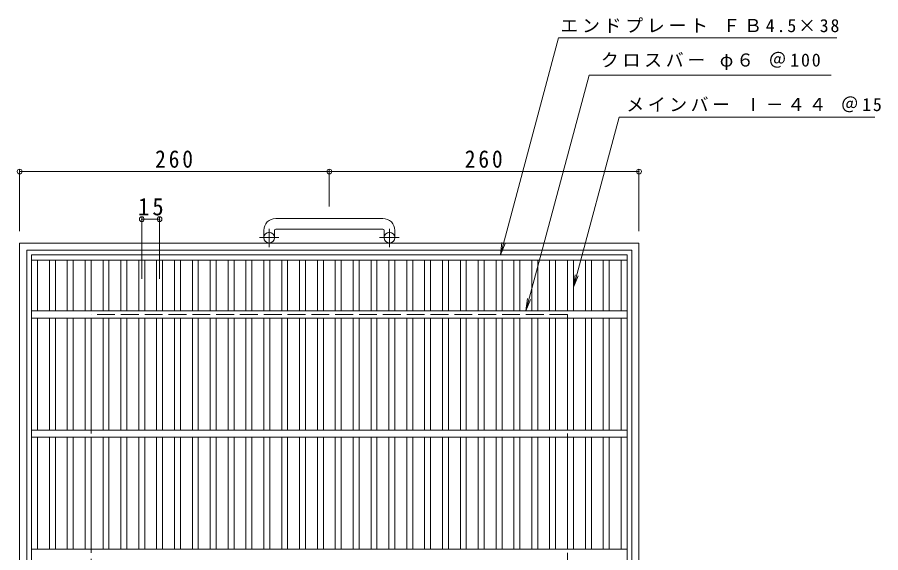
# Model space of a CAD drawing. Units: millimetres at full size, sheet at 1:5. Extents: x -749 to 885, y -685 to 658.
# Drawn here: x -734 to -9, y 209 to 658 of the extents above; entities that cross this region are included whole.
import ezdxf

# ---------------------------------------------------------------- set-up
doc = ezdxf.new("R2010")
doc.units = ezdxf.units.MM
doc.header["$LTSCALE"] = 5
doc.header["$PDMODE"] = 32
doc.header["$PDSIZE"] = 4
doc.linetypes.add('CHAIN1', pattern=[8, 5, -1, 1, -1])
doc.linetypes.add('DASHED3', pattern=[4, 3, -1])
for name, color, linetype, lineweight in [('E-1', 2, 'Continuous', 9), ('E-2', 3, 'Continuous', 9), ('E-4', 7, 'Continuous', 9), ('E-5', 7, 'Continuous', 9)]:
    doc.layers.add(name, color=color, linetype=linetype, lineweight=lineweight)
doc.styles.add('ＭＳ ゴシック', font='')
doc.styles.get('ＭＳ ゴシック').set_extended_font_data('MS Gothic')

msp = doc.modelspace()

# ---------------------------------------------------------------- linework, layer by layer
at = {"layer": 'E-1'}
for p, q in [((-426.876, 489.416), (-516.876, 489.416)), ((-526.876, 479.416), (-526.876, 473.316)), ((-517.876, 479.416), (-517.876, 473.316)), ((-516.876, 480.416), (-426.876, 480.416)), ((-425.876, 479.416), (-425.876, 473.316)), ((-416.876, 479.416), (-416.876, 473.316)), ((-731.876, -51.184), (-731.876, 468.816)), ((-211.876, 468.816), (-731.876, 468.816)), ((-211.876, 468.816), (-211.876, -51.184)), ((-725.876, -45.184), (-725.876, 462.816)), ((-217.876, 462.816), (-725.876, 462.816)), ((-217.876, 462.816), (-217.876, -45.184))]:
    msp.add_line(p, q, dxfattribs=at)
at = {"layer": 'E-1', "linetype": 'CHAIN1'}
for p, q in [((-522.376, 465.209), (-522.376, 480.806)), ((-421.376, 465.209), (-421.376, 480.806)), ((-514.213, 473.316), (-530.62, 473.316)), ((-413.213, 473.316), (-429.62, 473.316))]:
    msp.add_line(p, q, dxfattribs=at)
at = {"layer": 'E-1', "linetype": 'DASHED3'}
for p, q in [((-671.876, 8.816), (-671.876, 408.817)), ((-271.876, 408.817), (-671.876, 408.817)), ((-271.876, 408.817), (-271.876, 8.816))]:
    msp.add_line(p, q, dxfattribs=at)
at = {"layer": 'E-1'}
for centre in [(-522.376, 473.316), (-421.376, 473.316)]:
    msp.add_circle(centre, 4.5, dxfattribs=at)
for centre, radius, start, end in [((-516.876, 479.416), 10, 90, 180), ((-426.876, 479.416), 10, 0, 90), ((-516.876, 479.416), 1, 90, 180), ((-426.876, 479.416), 1, 0, 90)]:
    msp.add_arc(centre, radius, start, end, dxfattribs=at)
at = {"layer": 'E-2'}
for p, q in [((-721.876, 458.816), (-721.876, -41.184)), ((-721.876, 458.816), (-221.876, 458.816)), ((-221.876, 458.816), (-221.876, -41.184)), ((-721.876, 454.316), (-221.876, 454.316)), ((-716.876, 411.816), (-716.876, 454.316)), ((-706.876, 411.816), (-706.876, 454.316)), ((-701.876, 411.816), (-701.876, 454.316)), ((-691.876, 411.816), (-691.876, 454.316)), ((-686.876, 411.816), (-686.876, 454.316)), ((-676.876, 411.816), (-676.876, 454.316)), ((-671.876, 411.816), (-671.876, 454.316)), ((-661.876, 411.816), (-661.876, 454.316)), ((-656.876, 411.816), (-656.876, 454.316)), ((-646.876, 411.816), (-646.876, 454.316)), ((-641.876, 411.816), (-641.876, 454.316)), ((-631.876, 411.816), (-631.876, 454.316)), ((-626.876, 411.816), (-626.876, 454.316)), ((-616.876, 411.816), (-616.876, 454.316)), ((-611.876, 411.816), (-611.876, 454.316)), ((-601.876, 411.816), (-601.876, 454.316)), ((-596.876, 411.816), (-596.876, 454.316)), ((-586.876, 411.816), (-586.876, 454.316)), ((-581.876, 411.816), (-581.876, 454.316)), ((-571.876, 411.816), (-571.876, 454.316)), ((-566.876, 411.816), (-566.876, 454.316)), ((-556.876, 411.816), (-556.876, 454.316)), ((-551.876, 411.816), (-551.876, 454.316)), ((-541.876, 411.816), (-541.876, 454.316)), ((-536.876, 411.816), (-536.876, 454.316)), ((-526.876, 411.816), (-526.876, 454.316)), ((-521.876, 411.816), (-521.876, 454.316)), ((-511.876, 411.816), (-511.876, 454.316)), ((-506.876, 411.816), (-506.876, 454.316)), ((-496.876, 411.816), (-496.876, 454.316)), ((-491.876, 411.816), (-491.876, 454.316)), ((-481.876, 411.816), (-481.876, 454.316)), ((-476.876, 411.816), (-476.876, 454.316)), ((-466.876, 411.816), (-466.876, 454.316)), ((-461.876, 411.816), (-461.876, 454.316)), ((-451.876, 411.816), (-451.876, 454.316)), ((-446.876, 411.816), (-446.876, 454.316)), ((-436.876, 411.816), (-436.876, 454.316)), ((-431.876, 411.816), (-431.876, 454.316)), ((-421.876, 411.816), (-421.876, 454.316)), ((-416.876, 411.816), (-416.876, 454.316)), ((-406.876, 411.816), (-406.876, 454.316)), ((-401.876, 411.816), (-401.876, 454.316)), ((-391.876, 411.816), (-391.876, 454.316)), ((-386.876, 411.816), (-386.876, 454.316)), ((-376.876, 411.816), (-376.876, 454.316)), ((-371.876, 411.816), (-371.876, 454.316)), ((-361.876, 411.816), (-361.876, 454.316)), ((-356.876, 411.816), (-356.876, 454.316)), ((-346.876, 411.816), (-346.876, 454.316)), ((-341.876, 411.816), (-341.876, 454.316)), ((-331.876, 411.816), (-331.876, 454.316)), ((-326.876, 411.816), (-326.876, 454.316)), ((-316.876, 411.816), (-316.876, 454.316)), ((-311.876, 411.816), (-311.876, 454.316)), ((-301.876, 411.816), (-301.876, 454.316)), ((-296.876, 411.816), (-296.876, 454.316)), ((-286.876, 411.816), (-286.876, 454.316)), ((-281.876, 411.816), (-281.876, 454.316)), ((-271.876, 411.816), (-271.876, 454.316)), ((-266.876, 411.816), (-266.876, 454.316)), ((-256.876, 411.816), (-256.876, 454.316)), ((-251.876, 411.816), (-251.876, 454.316)), ((-241.876, 411.816), (-241.876, 454.316)), ((-236.876, 411.816), (-236.876, 454.316)), ((-226.876, 411.816), (-226.876, 454.316)), ((-221.876, 411.816), (-721.876, 411.816)), ((-221.876, 405.816), (-721.876, 405.816)), ((-716.876, 311.816), (-716.876, 405.816)), ((-706.876, 311.816), (-706.876, 405.816)), ((-701.876, 311.816), (-701.876, 405.816)), ((-691.876, 311.816), (-691.876, 405.816)), ((-686.876, 311.816), (-686.876, 405.816)), ((-676.876, 311.816), (-676.876, 405.816)), ((-671.876, 311.816), (-671.876, 405.816)), ((-661.876, 311.816), (-661.876, 405.816)), ((-656.876, 311.816), (-656.876, 405.816)), ((-646.876, 311.816), (-646.876, 405.816)), ((-641.876, 311.816), (-641.876, 405.816)), ((-631.876, 311.816), (-631.876, 405.816)), ((-626.876, 311.816), (-626.876, 405.816)), ((-616.876, 311.816), (-616.876, 405.816)), ((-611.876, 311.816), (-611.876, 405.816)), ((-601.876, 311.816), (-601.876, 405.816)), ((-596.876, 311.816), (-596.876, 405.816)), ((-586.876, 311.816), (-586.876, 405.816)), ((-581.876, 311.816), (-581.876, 405.816)), ((-571.876, 311.816), (-571.876, 405.816)), ((-566.876, 311.816), (-566.876, 405.816)), ((-556.876, 311.816), (-556.876, 405.816)), ((-551.876, 311.816), (-551.876, 405.816)), ((-541.876, 311.816), (-541.876, 405.816)), ((-536.876, 311.816), (-536.876, 405.816)), ((-526.876, 311.816), (-526.876, 405.816)), ((-521.876, 311.816), (-521.876, 405.816)), ((-511.876, 311.816), (-511.876, 405.816)), ((-506.876, 311.816), (-506.876, 405.816)), ((-496.876, 311.816), (-496.876, 405.816)), ((-491.876, 311.816), (-491.876, 405.816)), ((-481.876, 311.816), (-481.876, 405.816)), ((-476.876, 311.816), (-476.876, 405.816)), ((-466.876, 311.816), (-466.876, 405.816)), ((-461.876, 311.816), (-461.876, 405.816)), ((-451.876, 311.816), (-451.876, 405.816)), ((-446.876, 311.816), (-446.876, 405.816)), ((-436.876, 311.816), (-436.876, 405.816)), ((-431.876, 311.816), (-431.876, 405.816)), ((-421.876, 311.816), (-421.876, 405.816)), ((-416.876, 311.816), (-416.876, 405.816)), ((-406.876, 311.816), (-406.876, 405.816)), ((-401.876, 311.816), (-401.876, 405.816)), ((-391.876, 311.816), (-391.876, 405.816)), ((-386.876, 311.816), (-386.876, 405.816)), ((-376.876, 311.816), (-376.876, 405.816)), ((-371.876, 311.816), (-371.876, 405.816)), ((-361.876, 311.816), (-361.876, 405.816)), ((-356.876, 311.816), (-356.876, 405.816)), ((-346.876, 311.816), (-346.876, 405.816)), ((-341.876, 311.816), (-341.876, 405.816)), ((-331.876, 311.816), (-331.876, 405.816)), ((-326.876, 311.816), (-326.876, 405.816)), ((-316.876, 311.816), (-316.876, 405.816)), ((-311.876, 311.816), (-311.876, 405.816)), ((-301.876, 311.816), (-301.876, 405.816)), ((-296.876, 311.816), (-296.876, 405.816)), ((-286.876, 311.816), (-286.876, 405.816)), ((-281.876, 311.816), (-281.876, 405.816)), ((-271.876, 311.816), (-271.876, 405.816)), ((-266.876, 311.816), (-266.876, 405.816)), ((-256.876, 311.816), (-256.876, 405.816)), ((-251.876, 311.816), (-251.876, 405.816)), ((-241.876, 311.816), (-241.876, 405.816)), ((-236.876, 311.816), (-236.876, 405.816)), ((-226.876, 311.816), (-226.876, 405.816)), ((-221.876, 311.816), (-721.876, 311.816)), ((-221.876, 305.816), (-721.876, 305.816)), ((-716.876, 211.816), (-716.876, 305.816)), ((-706.876, 211.816), (-706.876, 305.816)), ((-701.876, 211.816), (-701.876, 305.816)), ((-691.876, 211.816), (-691.876, 305.816)), ((-686.876, 211.816), (-686.876, 305.816)), ((-676.876, 211.816), (-676.876, 305.816)), ((-671.876, 211.816), (-671.876, 305.816)), ((-661.876, 211.816), (-661.876, 305.816)), ((-656.876, 211.816), (-656.876, 305.816)), ((-646.876, 211.816), (-646.876, 305.816)), ((-641.876, 211.816), (-641.876, 305.816)), ((-631.876, 211.816), (-631.876, 305.816)), ((-626.876, 211.816), (-626.876, 305.816)), ((-616.876, 211.816), (-616.876, 305.816)), ((-611.876, 211.816), (-611.876, 305.816)), ((-601.876, 211.816), (-601.876, 305.816)), ((-596.876, 211.816), (-596.876, 305.816)), ((-586.876, 211.816), (-586.876, 305.816)), ((-581.876, 211.816), (-581.876, 305.816)), ((-571.876, 211.816), (-571.876, 305.816)), ((-566.876, 211.816), (-566.876, 305.816)), ((-556.876, 211.816), (-556.876, 305.816)), ((-551.876, 211.816), (-551.876, 305.816)), ((-541.876, 211.816), (-541.876, 305.816)), ((-536.876, 211.816), (-536.876, 305.816)), ((-526.876, 211.816), (-526.876, 305.816)), ((-521.876, 211.816), (-521.876, 305.816)), ((-511.876, 211.816), (-511.876, 305.816)), ((-506.876, 211.816), (-506.876, 305.816)), ((-496.876, 211.816), (-496.876, 305.816)), ((-491.876, 211.816), (-491.876, 305.816)), ((-481.876, 211.816), (-481.876, 305.816)), ((-476.876, 211.816), (-476.876, 305.816)), ((-466.876, 211.816), (-466.876, 305.816)), ((-461.876, 211.816), (-461.876, 305.816)), ((-451.876, 211.816), (-451.876, 305.816)), ((-446.876, 211.816), (-446.876, 305.816)), ((-436.876, 211.816), (-436.876, 305.816)), ((-431.876, 211.816), (-431.876, 305.816)), ((-421.876, 211.816), (-421.876, 305.816)), ((-416.876, 211.816), (-416.876, 305.816)), ((-406.876, 211.816), (-406.876, 305.816)), ((-401.876, 211.816), (-401.876, 305.816)), ((-391.876, 211.816), (-391.876, 305.816)), ((-386.876, 211.816), (-386.876, 305.816)), ((-376.876, 211.816), (-376.876, 305.816)), ((-371.876, 211.816), (-371.876, 305.816)), ((-361.876, 211.816), (-361.876, 305.816)), ((-356.876, 211.816), (-356.876, 305.816)), ((-346.876, 211.816), (-346.876, 305.816)), ((-341.876, 211.816), (-341.876, 305.816)), ((-331.876, 211.816), (-331.876, 305.816)), ((-326.876, 211.816), (-326.876, 305.816)), ((-316.876, 211.816), (-316.876, 305.816)), ((-311.876, 211.816), (-311.876, 305.816)), ((-301.876, 211.816), (-301.876, 305.816)), ((-296.876, 211.816), (-296.876, 305.816)), ((-286.876, 211.816), (-286.876, 305.816)), ((-281.876, 211.816), (-281.876, 305.816)), ((-271.876, 211.816), (-271.876, 305.816)), ((-266.876, 211.816), (-266.876, 305.816)), ((-256.876, 211.816), (-256.876, 305.816)), ((-251.876, 211.816), (-251.876, 305.816)), ((-241.876, 211.816), (-241.876, 305.816)), ((-236.876, 211.816), (-236.876, 305.816)), ((-226.876, 211.816), (-226.876, 305.816)), ((-221.876, 211.816), (-721.876, 211.816))]:
    msp.add_line(p, q, dxfattribs=at)
at = {"layer": 'E-4'}
for p, q in [((-731.876, 530.316), (-731.876, 478.816)), ((-471.876, 530.316), (-471.876, 499.416)), ((-211.876, 530.316), (-211.876, 478.816)), ((-731.876, 528.816), (-471.876, 528.816)), ((-471.876, 528.816), (-211.876, 528.816)), ((-629.346, 490.316), (-629.346, 438.816)), ((-629.346, 488.816), (-614.406, 488.816)), ((-614.406, 490.316), (-614.406, 438.816))]:
    msp.add_line(p, q, dxfattribs=at)
for p in [(-731.876, 528.816), (-471.876, 528.816), (-211.876, 528.816), (-629.346, 488.816), (-614.406, 488.816)]:
    msp.add_point(p, dxfattribs=at)
at = {"layer": 'E-5'}
for p, q in [((-328.288, 458.816), (-279.46, 641.044)), ((-279.46, 641.044), (-45.833, 641.044)), ((-306.876, 411.816), (-253.828, 609.794)), ((-253.828, 609.794), (-50.493, 609.794)), ((-266.876, 431.699), (-228.645, 574.378)), ((-228.645, 574.378), (-13.734, 574.378)), ((-328.288, 458.816), (-326.928, 469.143)), ((-328.288, 458.816), (-324.301, 468.44)), ((-266.876, 431.699), (-265.516, 442.026)), ((-266.876, 431.699), (-262.89, 441.323)), ((-306.876, 411.816), (-305.516, 422.143)), ((-306.876, 411.816), (-302.89, 421.44))]:
    msp.add_line(p, q, dxfattribs=at)

# ---------------------------------------------------------------- texts
at = {"layer": 'E-4', "color": 2, "char_height": 14.66, "attachment_point": 7, "style": 'ＭＳ ゴシック'}
for s, insert in [('\\T1.27;\\W0.9;260', (-618.126, 531.816)), ('\\T1.27;\\W0.9;260', (-358.126, 531.816)), ('\\T1.27;\\W0.95;15', (-632.501, 491.816))]:
    msp.add_mtext(s, dxfattribs=dict(at, insert=insert))
at = {"layer": 'E-5', "char_height": 11, "attachment_point": 7, "style": 'ＭＳ ゴシック'}
for s, insert in [('\\T1.21;エンドプレート\\~ＦＢ4.5×38', (-277.871, 645.211)), ('\\T1.21;クロスバー\\~φ６\\~＠100', (-243.877, 613.961)), ('\\T1.2;メインバー\\~Ⅰ－４４\\~＠15', (-222.484, 578.544))]:
    msp.add_mtext(s, dxfattribs=dict(at, insert=insert))

doc.saveas('drawing.dxf')
